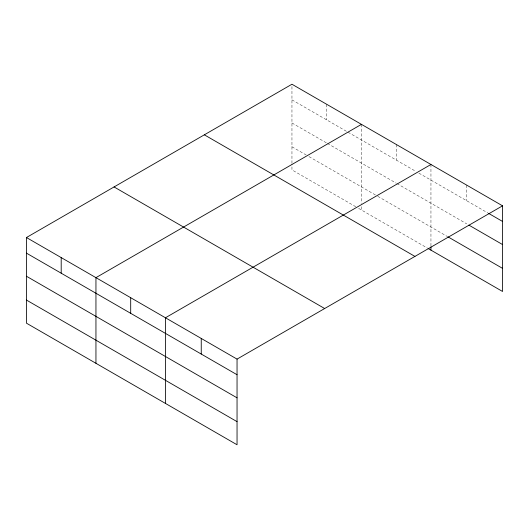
<?xml version="1.0" encoding="UTF-8"?>
<svg xmlns="http://www.w3.org/2000/svg" width="529" height="529" viewBox="0 0 529 529"><rect width="100%" height="100%" fill="white"/><g stroke="black" fill="none" stroke-linecap="round" stroke-linejoin="round"><path stroke-width="0.4" stroke-dasharray="2.65 1.98" d="M291.955 163.282L291.955 84.237M291.955 99.855L347.269 131.787M347.976 132.197L416.059 171.502M418.889 173.142L487.811 212.929M291.955 122.966L326.704 143.028M327.411 143.432L396.201 183.146M396.909 183.556L466.75 223.879M291.955 146.778L306.139 154.964M308.976 156.604L377.051 195.909M377.759 196.319L447.091 236.344M355.779 206.733L291.955 169.888L291.955 164.109M358.616 208.373L427.399 248.088M466.75 185.157L466.75 200.769M430.95 164.486L430.95 246.005M396.201 144.424L396.201 160.036M361.452 124.361L361.452 203.407M361.452 206.707L361.452 210.013M326.704 104.299L326.704 119.911"/><path stroke-width="0.79" d="M428.113 248.498L502.55 291.472L502.55 205.827L291.955 84.237L26.45 237.528L26.45 323.173L237.045 444.763L237.045 359.112L26.45 237.528M361.452 124.361L95.947 277.652L95.947 363.297M430.95 164.486L165.445 317.777L165.445 403.422M237.045 359.112L502.55 205.827M488.512 213.332L502.55 221.439M468.853 225.096L502.55 244.55M447.792 236.747L502.55 268.362M204.339 134.822L414.934 256.413M114.066 186.942L324.661 308.526M26.45 253.14L237.045 374.724M26.45 276.25L237.045 397.834M26.45 300.062L237.045 421.646M430.95 246.831L430.95 250.131M201.245 338.441L201.245 354.053M130.696 297.715L130.696 313.327M61.199 257.59L61.199 273.202"/></g></svg>
